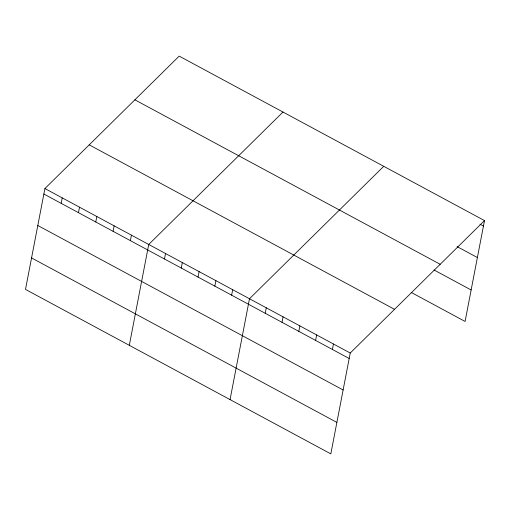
<?xml version="1.0" encoding="UTF-8"?>
<svg xmlns="http://www.w3.org/2000/svg" width="510" height="510" viewBox="0 0 510 510"><rect width="100%" height="100%" fill="white"/><g stroke="black" fill="none" stroke-linecap="round" stroke-linejoin="round"><path stroke-width="0.76" d="M44.918 188.553L25.5 289.406L330.818 453.881L350.236 353.028L484.5 220.594L179.182 56.119L44.918 188.553L350.236 353.028M61.168 203.35L62.22 197.874M78.47 212.67L79.522 207.194M95.772 221.99L96.823 216.514M113.073 231.31L114.125 225.834M130.375 240.631L131.427 235.155M129.31 345.327L148.729 244.475L282.993 112.041M164.469 258.997L165.52 253.521M181.26 268.043L182.312 262.567M198.052 277.089L199.104 271.613M214.844 286.135L215.902 280.659M231.636 295.182L232.694 289.705M230.061 399.604L249.486 298.752L383.743 166.317M265.219 313.274L266.277 307.798M282.017 322.32L283.069 316.844M298.809 331.366L299.861 325.89M315.601 340.412L316.653 334.936M332.392 349.458L333.444 343.982M484.5 220.594L465.082 321.447L411.2 292.421M479.948 224.19L483.448 226.07M457.094 246.617L477.385 257.544M134.876 99.82L440.194 264.295M434.055 269.994L471.138 289.973M89.224 144.853L394.542 309.328M43.866 194.029L349.184 358.505M37.804 225.503L343.122 389.978M31.563 257.933L336.88 422.407"/></g></svg>
